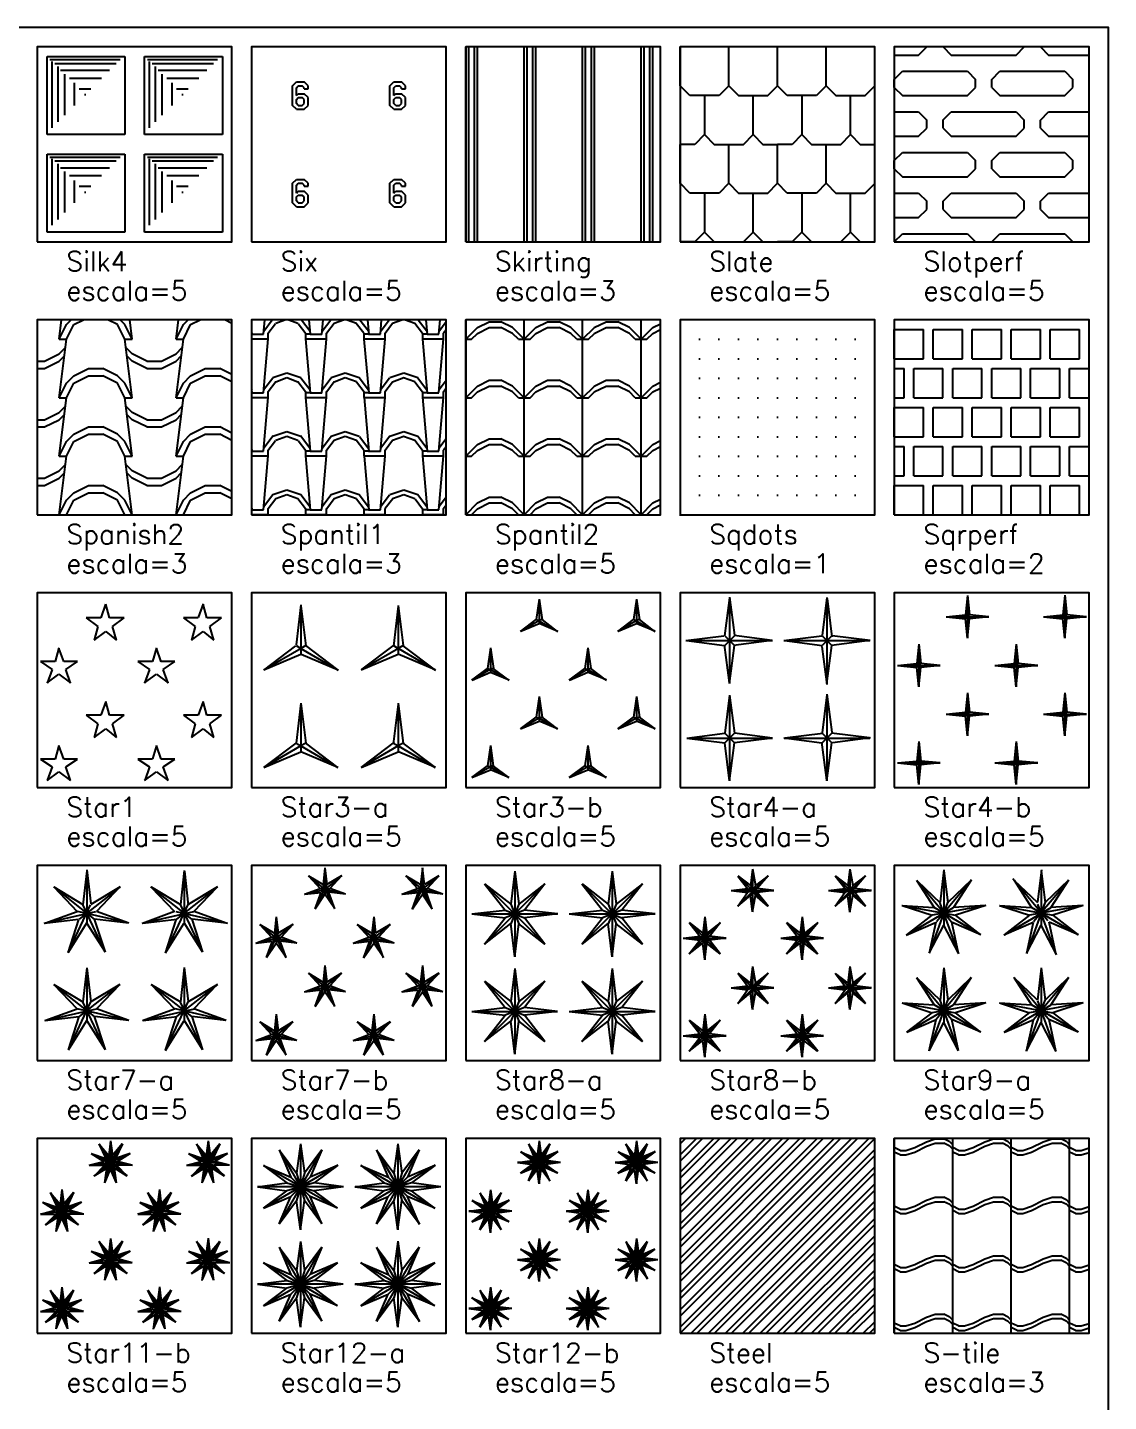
# Model space of a CAD drawing. Header units: inches. Extents: x -1 to 462, y -162 to 137.
# Drawn here: x 164.5 to 220, y -91.5 to -21 of the extents above; entities that cross this region are included whole.
import ezdxf

# ---------------------------------------------------------------- set-up
doc = ezdxf.new("R2010")
doc.units = ezdxf.units.IN
doc.header["$MEASUREMENT"] = 0
doc.layers.add('FORMATO', color=7, linetype='Continuous', plot=False)
for name, color, linetype in [('HATCH', 7, 'Continuous'), ('RECTANGLE', 7, 'Continuous'), ('TEXT', 5, 'Continuous')]:
    doc.layers.add(name, color=color, linetype=linetype)
doc.styles.add('nr', font='simplex.shx')

msp = doc.modelspace()

# ---------------------------------------------------------------- hatches: boundary and pattern name
at = {"layer": 'HATCH'}
h = msp.add_hatch(dxfattribs=at)
h.set_pattern_fill('SILK4', color=256, scale=5, style=0, pattern_type=2)
h.set_pattern_definition([(90, (165.5, -31.5), (-5, 5), [4, -1]), (180, (169.5, -31.5), (-5, -5), [4, -1]), (270, (169.5, -27.5), (5, -5), [4, -1]), (0, (165.5, -27.5), (5, 5), [4, -1]), (0, (165.65, -27.65), (5, 5), [3.6, -1.4]), (0, (165.9, -27.85), (5, 5), [3.15, -1.85]), (0, (166.2, -28.2), (5, 5), [2.5, -2.5]), (0, (166.65, -28.6), (5, 5), [1.65, -3.35]), (0, (167.15, -29.15), (5, 5), [0.6, -4.4]), (0, (167.45, -29.45), (0, 5), [0, -5]), (270, (166.9, -28.85), (5, -5), [1.15, -3.85]), (270, (166.4, -28.4), (5, -5), [2.1, -2.9]), (270, (166.05, -28), (5, -5), [2.85, -2.15]), (270, (165.75, -27.75), (5, -5), [3.4, -1.6])])
h.paths.add_polyline_path([(165, -32), (175, -32), (175, -22), (165, -22)])
h = msp.add_hatch(dxfattribs=at)
h.set_pattern_fill('SIX', color=256, scale=5, style=0)
h.set_pattern_definition([(0, (178.3, -30.2), (5, 5), [0.4, -4.6]), (0, (178.4, -30), (5, 5), [0.2, -4.8]), (0, (178.4, -29.6), (5, 5), [0.2, -4.8]), (0, (178.4, -29.4), (5, 5), [0.3, -4.7]), (0, (178.4, -29), (5, 5), [0.2, -4.8]), (0, (178.3, -28.8), (5, 5), [0.4, -4.6]), (0, (178.7, -29.15), (5, 5), [0.2, -4.8]), (90, (178.1, -30), (-5, 5), [1, -4]), (90, (178.3, -29.9), (-5, 5), [0.2, -0.2, 0.4, -4.2]), (90, (178.7, -29.9), (-5, 5), [0.2, -0.55, 0.05, -4.2]), (90, (178.9, -30), (-5, 5), [0.4, -0.45, 0.15, -4]), (45, (178.7, -30.2), (6e-16, 5), [0.2828, -6.7882]), (45, (178.6, -30), (6e-16, 5), [0.1414, -6.9296]), (45, (178.3, -29.5), (6e-16, 5), [0.1414, -6.9296]), (45, (178.3, -29.1), (6e-16, 5), [0.1414, -6.9296]), (45, (178.3, -29.7), (6e-16, 5), [0.1414, -6.9296]), (45, (178.1, -29), (6e-16, 5), [0.2828, -6.7882]), (135, (178.3, -30.2), (-5, 6e-16), [0.2828, -6.7882]), (135, (178.4, -30), (-5, 6e-16), [0.1414, -6.9296]), (135, (178.7, -29.7), (-5, 6e-16), [0.1414, -6.9296]), (135, (178.9, -29.6), (-5, 6e-16), [0.2828, -6.7882]), (135, (178.7, -29.1), (-5, 6e-16), [0.1414, -6.9296]), (135, (178.9, -29), (-5, 6e-16), [0.2828, -6.7882])])
h.paths.add_polyline_path([(176, -32), (186, -32), (186, -22), (176, -22)])
h = msp.add_hatch(dxfattribs=at)
h.set_pattern_fill('SKIRTING', color=256, scale=3, style=0)
h.set_pattern_definition([(90, (187, -32), (-3, 3), [3]), (90, (187.15, -32), (-3, 3), [3]), (90, (187.45, -32), (-3, 3), [3]), (90, (187.6, -32), (-3, 3), [3])])
h.paths.add_polyline_path([(187, -32), (197, -32), (197, -22), (187, -22)])
h = msp.add_hatch(dxfattribs=at)
h.set_pattern_fill('SLATE', color=256, scale=5, style=0, pattern_type=2)
h.set_pattern_definition([(225, (200.5, -29), (-6e-16, -5), [0.7071, -6.364]), (180, (200, -29.5), (-5, -5), [1.5, -3.5]), (135, (198.5, -29.5), (-5, 0), [0.7071, -6.364]), (90, (198, -29), (-5, 5), [2, -3]), (315, (200.5, -29), (5, -1e-15), [0.7071, -6.364]), (0, (201, -29.5), (5, 5), [1.5, -3.5]), (45, (202.5, -29.5), (0, 5), [0.7071, -6.364]), (270, (199.25, -29.5), (5, -5), [2, -3]), (315, (199.25, -31.5), (5, -1e-15), [0.7071, -6.364]), (0, (199.75, -32), (5, 5), [1.5, -3.5]), (45, (201.25, -32), (0, 5), [0.7071, -6.364]), (90, (201.75, -31.5), (-5, 5), [2, -3]), (90, (200.5, -29), (-5, 5), [2, -3]), (225, (199.25, -31.5), (-6e-16, -5), [0.7071, -6.364]), (180, (198.75, -32), (-5, -5), [0.75, -4.25]), (315, (201.75, -31.5), (5, -1e-15), [0.7071, -6.364]), (0, (202.25, -32), (5, 5), [0.75, -4.25])])
h.paths.add_polyline_path([(198, -32), (208, -32), (208, -22), (198, -22)])
h = msp.add_hatch(dxfattribs=at)
h.set_pattern_fill('SLOTPERF', color=256, scale=5, style=0)
h.set_pattern_definition([(0, (211.9167, -30.75), (2.5, 2.08333), [3.33333, -1.66667]), (0, (211.9167, -29.5), (2.5, 2.08333), [3.3333, -1.6667]), (90, (210.6667, -30.3333), (-2.5, 2.08333), [0.41667, -3.75]), (90, (211.5, -30.3333), (-2.5, 2.08333), [0.4167, -3.75]), (45, (209, -32), (2.5, 2.0833333), [0.58925, -1.1785, 0.58925, -32.99834]), (315, (211.5, -30.33333), (2.5, -2.083333), [0.58925, -1.1785, 0.58925, -32.99834])])
h.paths.add_polyline_path([(209, -32), (219, -32), (219, -22), (209, -22)])
h = msp.add_hatch(dxfattribs=at)
h.set_pattern_fill('SPANISH2', color=256, scale=3, style=0)
h.set_pattern_definition([(0, (167.625, -44.875), (6, 3), [0.75, -5.25]), (0, (167.625, -44.5), (6, 3), [0.75, -2.25]), (0, (170.625, -44.125), (6, 3), [0.75, -5.25]), (0, (166.125, -46), (6, 3), [0.375, -3, 0.375, -2.25]), (45, (166.5, -45.25), (3e-16, 3), [0.5303, -7.95495]), (45, (166.125, -44.125), (3e-16, 3), [0.3789, -8.1064]), (45, (166.125, -43.75), (3e-16, 3), [0.4545, -8.0308]), (135, (169.875, -43.75), (3e-16, 3), [0.4545, -8.0308]), (135, (169.875, -44.125), (3e-16, 3), [0.3789, -8.1064]), (135, (169.5, -45.25), (3e-16, 3), [0.5303, -7.95495]), (26.565, (166.875, -45.25), (-2e-10, 3), [0.8385, -5.8697]), (26.565, (166.875, -44.875), (-2e-10, 3), [0.8385, -5.8697]), (26.565, (165.375, -44.5), (-2e-10, 3), [0.8385, -5.8697]), (26.565, (165.375, -44.125), (-2e-10, 3), [0.8385, -5.8697]), (63.435, (166.125, -46), (2e-10, 3), [0.8385, -12.5779]), (63.435, (166.5, -46), (2e-10, 3), [0.8385, -12.5779]), (116.565, (169.5, -46), (-2e-10, 3), [0.8385, -12.5779]), (116.565, (169.875, -46), (-2e-10, 3), [0.8385, -12.5779]), (153.435, (169.125, -45.25), (2e-10, 3), [0.8385, -5.8697]), (153.435, (169.125, -44.875), (2e-10, 3), [0.8385, -5.8697]), (153.435, (170.625, -44.5), (2e-10, 3), [0.8385, -5.8697]), (153.435, (170.625, -44.125), (2e-10, 3), [0.8385, -5.8697]), (82.875, (166.125, -46), (1e-12, 3), [3.02335, -45.3502]), (97.125, (169.875, -46), (-1e-12, 3), [3.02335, -45.3502])])
h.paths.add_polyline_path([(165, -46), (175, -46), (175, -36), (165, -36)])
h = msp.add_hatch(dxfattribs=at)
h.set_pattern_fill('SPANTIL1', color=256, scale=3, style=0, pattern_type=2)
h.set_pattern_definition([(274.9697, (178.76, -43), (-2.999974, 36.0000032), [2.77042, -66.48996]), (180, (179, -45.76), (-3, -3), [0.24, -2.76]), (0, (176, -46), (3, 3), [0.84, -2.16]), (90, (176.84, -46), (-3, 3), [0.3, -2.7]), (270, (178.76, -45.7), (3, -3), [0.3, -2.7]), (0, (178.76, -46), (3, 3), [0.24, -2.76]), (0, (176, -45.76), (3, 3), [0.6, -2.4]), (85.0303, (176.6, -45.76), (2.9999739, 36.0000032), [2.77042, -66.48996]), (52.6961, (176.6, -45.61), (-38.9999577, -51.0000322), [0.79202, -78.41025]), (18.435, (177.08, -44.98), (6, 2.999995), [0.75895, -8.7279]), (341.565, (177.8, -44.74), (-6, 2.999995), [0.75895, -8.7279]), (307.3039, (178.52, -44.98), (38.9999577, -51.0000322), [0.79202, -78.41025]), (20.2249, (177.23, -45.19), (-32.9999918, -12.000025), [0.60745, -60.13792]), (339.7751, (177.8, -44.98), (32.9999918, -12.000025), [0.60745, -60.13792]), (307.4054, (178.37, -45.19), (30.0000299, -38.9999774), [0.64203, -63.56077]), (52.5946, (176.84, -45.7), (-30.0000299, -38.9999774), [0.64203, -63.56077])])
h.paths.add_polyline_path([(176, -46), (186, -46), (186, -36), (176, -36)])
h = msp.add_hatch(dxfattribs=at)
h.set_pattern_fill('SPANTIL2', color=256, scale=3, style=0, pattern_type=2)
h.set_pattern_definition([(0, (186.7, -46), (0, 3), [0.6, -2.4]), (0, (188.2, -45.4), (0, 3), [0.6, -2.4]), (0, (188.2, -45.1), (0, 3), [0.6, -2.4]), (90, (187, -46), (-3, 2e-16), [3]), (45, (187, -46), (0, 3), [0.84853, -3.3941]), (45, (187.3, -46), (0, 3), [0.42426, -3.8184]), (135, (187, -46), (-3, 0), [0.84853, -3.3941]), (135, (189.7, -46), (-3, 0), [0.42426, -3.8184]), (26.565, (187.6, -45.7), (3, 3e-09), [0.6708, -6.0374]), (153.435, (186.4, -45.7), (-3, 3e-09), [0.6708, -6.0374]), (26.565, (187.6, -45.4), (3, 3e-09), [0.6708, -6.0374]), (153.435, (186.4, -45.4), (-3, 3e-09), [0.6708, -6.0374])])
h.paths.add_polyline_path([(187, -46), (197, -46), (197, -36), (187, -36)])
h = msp.add_hatch(dxfattribs=at)
h.set_pattern_fill('SQDOTS', color=256, style=0, pattern_type=2)
h.set_pattern_definition([(0, (198, -46), (0, 1), [0, -1])])
h.paths.add_polyline_path([(198, -46), (208, -46), (208, -36), (198, -36)])
h = msp.add_hatch(dxfattribs=at)
h.set_pattern_fill('SQRPERF', color=256, scale=2, style=0, pattern_type=2)
h.set_pattern_definition([(0, (209, -46), (1, 2), [1.5, -0.5]), (0, (209, -44.5), (1, 2), [1.5, -0.5]), (90, (209, -46), (-1, 2), [1.5, -2.5]), (90, (210.5, -46), (-1, 2), [1.5, -2.5])])
h.paths.add_polyline_path([(209, -46), (219, -46), (219, -36), (209, -36)])
h = msp.add_hatch(dxfattribs=at)
h.set_pattern_fill('STAR1', color=256, scale=5, style=0, pattern_type=2)
h.set_pattern_definition([(180, (167.05, -58.55), (-5, -5), [0.7, -4.3]), (326.31, (165.15, -58.55), (10, -5), [0.7211, -17.30664]), (109.6538, (166.7, -59.65), (-19.999976, 55.000011), [0.7433, -73.58704]), (254.0546, (166.1, -57.85), (-5, -20), [0.728, -35.67254]), (36.87, (165.5, -59.65), (-15, -10), [0.75, -24.25]), (250.3462, (165.75, -58.95), (19.999976, 55.000011), [0.7433, -73.58704]), (180, (165.9, -58.55), (-5, -5), [0.75, -4.25]), (109.6538, (166.35, -58.55), (-19.999976, 55.000011), [0.7433, -73.58704]), (323.13, (166.1, -59.2), (15, -10), [0.75, -24.25]), (33.69, (166.45, -58.95), (-10, -5), [0.7211, -17.30664]), (36.87, (168.85, -56.75), (-15, -10), [0.75, -24.25]), (320.7106, (168.5, -57), (-30.000003, 24.999998), [0.71064, -70.35272]), (105.945, (168.7, -56.3), (5, -20), [0.728, -35.67254]), (180, (168.25, -56.3), (-5, -5), [0.75, -4.25]), (254.055, (168.1, -56.75), (-5, -20), [0.728, -35.67254]), (36.87, (167.9, -57.45), (-15, -10), [0.75, -24.25]), (250.346, (168.5, -55.6), (19.999976, 55.000011), [0.7433, -73.58704]), (105.945, (169.05, -57.45), (5, -20), [0.728, -35.67254]), (323.13, (167.5, -56.3), (15, -10), [0.75, -24.25]), (180, (169.45, -56.3), (-5, -5), [0.75, -4.25])])
h.paths.add_polyline_path([(165, -60), (175, -60), (175, -50), (165, -50)])
h = msp.add_hatch(dxfattribs=at)
h.set_pattern_fill('STAR3-A', color=256, scale=5, style=0, pattern_type=2)
h.set_pattern_definition([(210.0686, (178.5, -57.9), (-59.9999875, -35.0000183), [2.19545, -107.57704]), (329.9314, (178.5, -57.9), (34.9999943, -20.000009), [2.19545, -107.57704]), (270, (178.5, -55.7), (5, -5), [2.2, -2.8]), (270, (178.5, -57.9), (5, -5), [0.3, -4.7]), (329.036, (178.25, -57.75), (10, -5.00001), [0.29155, -28.8632]), (210.964, (178.75, -57.75), (-14.99999, -10.00001), [0.29155, -28.8632]), (157.1663, (180.4, -59), (-59.999982, 25.0000495), [2.06155, -101.0161]), (142.8533, (180.4, -59), (-19.999997, 15.0000069), [2.07002, -204.93239]), (37.1467, (176.6, -59), (144.9999737, 110.0000311), [2.07002, -204.93239]), (22.8337, (176.6, -59), (34.99999, 15.000028), [2.06155, -101.0161]), (263.047, (178.5, -55.7), (-20.0001216, -164.999983), [2.06519, -204.45358]), (276.953, (178.5, -55.7), (5.00003, -39.9999942), [2.06519, -204.45358])])
h.paths.add_polyline_path([(176, -60), (186, -60), (186, -50), (176, -50)])
h = msp.add_hatch(dxfattribs=at)
h.set_pattern_fill('STAR3-B', color=256, scale=5, style=0, pattern_type=2)
h.set_pattern_definition([(210.0686, (188.25, -58.95), (-59.9999875, -35.0000183), [1.09773, -108.67476]), (329.9314, (188.25, -58.95), (34.9999943, -20.0000092), [1.09773, -108.67476]), (270, (188.25, -57.85), (5, -5), [1.1, -3.9]), (210.0686, (190.75, -56.45), (-59.9999875, -35.000018), [1.09773, -108.67476]), (329.9314, (190.75, -56.45), (34.999994, -20.000009), [1.09773, -108.67476]), (270, (190.75, -55.35), (5, -5), [1.1, -3.9]), (270, (190.75, -56.45), (5, -5), [0.15, -4.85]), (341.565, (190.6, -56.4), (5, 6e-06), [0.1581, -15.6533]), (198.435, (190.9, -56.4), (-10, -5), [0.1581, -15.6533]), (157.1663, (191.7, -57), (-59.999982, 25.0000495), [1.03077, -102.04686]), (143.13, (191.7, -57), (-15, 10), [1, -24]), (36.87, (189.8, -57), (5, 5), [1, -24]), (22.8337, (189.8, -57), (34.99999, 15.000028), [1.03077, -102.04686]), (261.87, (190.75, -55.35), (-1e-06, -5), [1.06066, -34.2947]), (278.13, (190.75, -55.35), (4.999997, -30), [1.06066, -34.2947]), (278.13, (188.25, -57.85), (4.999997, -30), [1.06066, -34.2947]), (261.87, (188.25, -57.85), (-1e-06, -4.999997), [1.06066, -34.2947]), (22.8337, (187.3, -59.5), (34.99999, 15.000028), [1.03077, -102.04686]), (36.87, (187.3, -59.5), (5, 5), [1, -24]), (143.13, (189.2, -59.5), (-15, 10), [1, -24]), (157.1663, (189.2, -59.5), (-59.999982, 25.0000495), [1.03077, -102.04686]), (198.435, (188.4, -58.9), (-10, -5), [0.1581, -15.6533]), (341.565, (188.1, -58.9), (5, 6e-06), [0.1581, -15.6533]), (270, (188.25, -58.95), (5, -5), [0.15, -4.85])])
h.paths.add_polyline_path([(187, -60), (197, -60), (197, -50), (187, -50)])
h = msp.add_hatch(dxfattribs=at)
h.set_pattern_fill('STAR4-A', color=256, scale=5, style=0, pattern_type=2)
h.set_pattern_definition([(225, (200.75, -57.25), (-6e-16, -5), [0.7071, -6.364]), (315, (200.25, -57.25), (5, -1e-15), [0.7071, -6.364]), (187.3058, (202.7, -57.5), (-154.9999864, -20.0001102), [1.96596, -194.63007]), (172.6942, (202.7, -57.5), (-39.9999984, 5.0000278), [1.96596, -194.63007]), (97.3058, (200.5, -59.7), (-20.0001102, 154.9999864), [1.96596, -194.63007]), (82.6942, (200.5, -59.7), (5.0000278, 39.9999984), [1.96596, -194.63007]), (7.3058, (198.3, -57.5), (154.9999864, 20.0001102), [1.96596, -194.63007]), (352.6942, (198.3, -57.5), (39.9999984, -5.0000278), [1.96596, -194.63007]), (270, (200.5, -55.3), (5, -5), [4.4, -0.6]), (0, (198.3, -57.5), (5, 5), [4.4, -0.6]), (262.6942, (200.5, -55.3), (-5.0000278, -39.9999984), [1.96596, -194.63007]), (277.3058, (200.5, -55.3), (20.0001102, -154.9999864), [1.96596, -194.63007])])
h.paths.add_polyline_path([(198, -60), (208, -60), (208, -50), (198, -50)])
h = msp.add_hatch(dxfattribs=at)
h.set_pattern_fill('STAR4-B', color=256, scale=5, style=0, pattern_type=2)
h.set_pattern_definition([(225, (212.85, -56.15), (-6e-16, -5), [0.2828, -6.7882]), (315, (212.65, -56.15), (5, -1e-15), [0.2828, -6.7882]), (185.7106, (213.85, -56.25), (-44.999997, -5.000007), [1.005, -49.2444]), (174.2894, (213.85, -56.25), (-5, -9e-07), [1.005, -49.2444]), (95.7106, (212.75, -57.35), (-5.000007, 44.999997), [1.005, -49.2444]), (84.2894, (212.75, -57.35), (-9e-07, 5), [1.005, -49.2444]), (5.7106, (211.65, -56.25), (44.999997, 5.000007), [1.005, -49.2444]), (354.2894, (211.65, -56.25), (5, 9e-07), [1.005, -49.2444]), (270, (212.75, -55.15), (5, -5), [2.2, -2.8]), (0, (211.65, -56.25), (5, 5), [2.2, -2.8]), (264.2894, (212.75, -55.15), (9e-07, -5), [1.005, -49.2444]), (275.7106, (212.75, -55.15), (5.000007, -44.999997), [1.005, -49.2444]), (275.7106, (210.25, -57.65), (5.000007, -44.999997), [1.005, -49.2444]), (264.2894, (210.25, -57.65), (9e-07, -5), [1.005, -49.2444]), (0, (209.15, -58.75), (5, 5), [2.2, -2.8]), (270, (210.25, -57.65), (5, -5), [2.2, -2.8]), (354.2894, (209.15, -58.75), (5, 9e-07), [1.005, -49.2444]), (5.7106, (209.15, -58.75), (44.999997, 5.000007), [1.005, -49.2444]), (84.2894, (210.25, -59.85), (-9e-07, 5), [1.005, -49.2444]), (95.7106, (210.25, -59.85), (-5.000007, 44.999997), [1.005, -49.2444]), (174.2894, (211.35, -58.75), (-5, -9e-07), [1.005, -49.2444]), (185.7106, (211.35, -58.75), (-44.999997, -5.000007), [1.005, -49.2444]), (315, (210.15, -58.65), (5, -1e-15), [0.2828, -6.7882]), (225, (210.35, -58.65), (-6e-16, -5), [0.2828, -6.7882])])
h.paths.add_polyline_path([(209, -60), (219, -60), (219, -50), (209, -50)])
h = msp.add_hatch(dxfattribs=at)
h.set_pattern_fill('STAR7-A', color=256, scale=5, style=0, pattern_type=2)
h.set_pattern_definition([(12.7575, (165.35, -72), (110.00001496, 24.99993776), [2.717075, -268.99049]), (141.8428, (167.9, -71.8), (-45.000018, 34.999978), [2.67068, -86.3518]), (64.8552, (166.55, -73.5), (75.0000406, 159.9999795), [2.706475, -267.9409]), (115.1448, (168.45, -73.5), (-40.00002, 84.9999898), [2.706475, -267.9409]), (167.2425, (169.65, -72), (-155.0000203, 34.99991385), [2.717075, -268.99049]), (218.1572, (169.2, -70.15), (-25.000008, -19.99999), [2.67068, -86.3518]), (270, (167.5, -69.3), (5, -5), [2.7, -2.3]), (226.1691, (169.2, -70.15), (-115.000085, -119.9999202), [1.73277, -171.54446]), (210.964, (169.2, -70.15), (-14.99999, -10.00001), [1.7493, -27.4055]), (173.4802, (169.65, -72), (-45.0000021, 4.999997), [1.76139, -174.37776]), (160.017, (169.65, -72), (-15, 4.999997), [1.7557, -56.7678]), (122.3474, (168.45, -73.5), (-34.9999587, 55.0000239), [1.77553, -175.77728]), (107.9279, (168.45, -73.5), (-4.9999967, 15.000002), [1.78676, -176.88892]), (72.0721, (166.55, -73.5), (49.999945, 155.0000181), [1.78676, -176.88893]), (57.6526, (166.55, -73.5), (59.9999252, 95.0000448), [1.77553, -175.77728]), (19.983, (165.35, -72), (40.000003, 14.999997), [1.7557, -56.7678]), (6.5198, (165.35, -72), (129.999999, 14.9999976), [1.76139, -174.37776]), (329.036, (165.8, -70.15), (10, -5.00001), [1.7493, -27.4055]), (313.8309, (165.8, -70.15), (5.0000011, -4.9999977), [1.73277, -171.54446]), (263.4802, (167.5, -69.3), (-4.999997, -45.0000021), [1.76139, -174.37776]), (276.5198, (167.5, -69.3), (14.9999976, -129.999999), [1.76139, -174.37776])])
h.paths.add_polyline_path([(165, -74), (175, -74), (175, -64), (165, -64)])
h = msp.add_hatch(dxfattribs=at)
h.set_pattern_fill('STAR7-B', color=256, scale=5, style=0, pattern_type=2)
h.set_pattern_definition([(276.7098, (177.25, -71.65), (4.999976, -40.0000026), [0.85586, -84.73035]), (263.2902, (177.25, -71.65), (-4.9999694, -45.000005), [0.85586, -84.73035]), (12.9946, (178.7, -70.5), (20, 4.999993), [1.33417, -65.37416]), (141.009, (179.95, -70.4), (-24.999998, 20.0000004), [1.35092, -133.74164]), (64.359, (179.25, -71.25), (54.9999878, 115.0000055), [1.38654, -137.2677]), (115.641, (180.25, -71.25), (-4.999999, 9.9999995), [1.38654, -137.2677]), (167.0054, (180.8, -70.5), (-45.000004, 9.999988), [1.33417, -65.37416]), (218.991, (180.6, -69.55), (-79.9999925, -65.00001), [1.35092, -133.74164]), (270, (179.75, -69.15), (5, -5), [1.35, -3.65]), (227.2906, (180.6, -69.55), (-55.00001, -59.999987), [0.8846, -87.57444]), (210.964, (180.6, -69.55), (-14.99999, -10.00001), [0.87464, -28.2801]), (173.29, (180.8, -70.5), (-45.000005, 4.999969), [0.85586, -84.73035]), (159.444, (180.8, -70.5), (-15.000004, 4.99999), [0.8544, -41.8656]), (123.69, (180.25, -71.25), (-5, 5), [0.9014, -17.1264]), (109.44, (180.25, -71.25), (-24.999957, 70.000014), [0.9014, -89.2374]), (70.56, (179.25, -71.25), (4.999991, 15.0000024), [0.9014, -89.2374]), (56.31, (179.25, -71.25), (5, 10), [0.9014, -17.1264]), (20.556, (178.7, -70.5), (25.00001, 9.99998), [0.8544, -41.8656]), (6.7098, (178.7, -70.5), (40.000003, 4.999976), [0.85586, -84.73035]), (329.036, (178.9, -69.55), (10, -5.00001), [0.87465, -28.2801]), (312.7094, (178.9, -69.55), (5.000001, -5.000002), [0.8846, -87.57444]), (263.29, (179.75, -69.15), (-4.999969, -45.000005), [0.85586, -84.73035]), (276.71, (179.75, -69.15), (4.999976, -40.000003), [0.85586, -84.73035]), (312.7094, (176.4, -72.05), (5.000001, -5.000002), [0.8846, -87.57444]), (329.036, (176.4, -72.05), (10, -5.000007), [0.87465, -28.2801]), (6.7098, (176.2, -73), (40.0000026, 4.999976), [0.85586, -84.73035]), (20.556, (176.2, -73), (25.00001, 9.99998), [0.8544, -41.8656]), (56.31, (176.75, -73.75), (5, 10), [0.9014, -17.1264]), (70.56, (176.75, -73.75), (4.999991, 15.0000024), [0.9014, -89.2374]), (109.44, (177.75, -73.75), (-24.999957, 70.000014), [0.9014, -89.2374]), (123.69, (177.75, -73.75), (-5, 5), [0.9014, -17.1264]), (159.444, (178.3, -73), (-15.000004, 4.99999), [0.8544, -41.8656]), (173.2902, (178.3, -73), (-45.000005, 4.9999694), [0.85586, -84.73035]), (210.964, (178.1, -72.05), (-14.99999, -10.00001), [0.87464, -28.2801]), (227.2906, (178.1, -72.05), (-55.00001, -59.9999875), [0.8846, -87.57444]), (270, (177.25, -71.65), (5, -5), [1.35, -3.65]), (218.991, (178.1, -72.05), (-79.9999925, -65.00001), [1.35092, -133.74164]), (167.0054, (178.3, -73), (-45.000004, 9.999988), [1.33417, -65.37416]), (115.641, (177.75, -73.75), (-4.999999, 9.9999995), [1.38654, -137.2677]), (64.359, (176.75, -73.75), (54.9999878, 115.0000055), [1.38654, -137.2677]), (141.009, (177.45, -72.9), (-24.999998, 20.0000004), [1.35092, -133.74164]), (12.9946, (176.2, -73), (20, 4.999993), [1.33417, -65.37416])])
h.paths.add_polyline_path([(176, -74), (186, -74), (186, -64), (176, -64)])
h = msp.add_hatch(dxfattribs=at)
h.set_pattern_fill('STAR8-A', color=256, scale=5, style=0, pattern_type=2)
h.set_pattern_definition([(201.801, (190, -71.3), (-10, -5), [1.07703, -25.8488]), (248.199, (189.7, -71), (-5, -15), [1.07703, -25.8488]), (291.801, (189.3, -71), (5, -10), [1.07703, -25.8488]), (338.199, (189, -71.3), (15, -5), [1.07703, -25.8488]), (225, (191.05, -69.95), (-6e-16, -5), [4.384, -2.687]), (315, (187.95, -69.95), (5, -1e-15), [4.384, -2.687]), (232.125, (191.05, -69.95), (-15.000006, -19.999997), [1.71026, -55.2985]), (217.875, (191.05, -69.95), (-24.999995, -20.00001), [1.71026, -55.2985]), (186.7098, (191.7, -71.5), (-40.000003, -4.999976), [1.71172, -83.8745]), (173.2902, (191.7, -71.5), (-45.000005, 4.999969), [1.71172, -83.8745]), (142.125, (191.05, -73.05), (-19.999997, 15.000006), [1.71026, -55.2985]), (127.875, (191.05, -73.05), (-20.00001, 24.999995), [1.71026, -55.2985]), (96.7098, (189.5, -73.7), (-4.999976, 40.0000026), [1.71172, -83.8745]), (83.2902, (189.5, -73.7), (4.9999694, 45.000005), [1.71172, -83.8745]), (52.125, (187.95, -73.05), (15.000006, 19.999997), [1.71026, -55.2985]), (37.875, (187.95, -73.05), (24.999995, 20.00001), [1.71026, -55.2985]), (6.7098, (187.3, -71.5), (40.0000026, 4.999976), [1.71172, -83.8745]), (353.2902, (187.3, -71.5), (45.000005, -4.9999694), [1.71172, -83.8745]), (322.125, (187.95, -69.95), (19.999997, -15.000006), [1.71026, -55.2985]), (307.875, (187.95, -69.95), (20.00001, -24.999995), [1.71026, -55.2985]), (270, (189.5, -69.3), (5, -5), [4.4, -0.6]), (0, (187.3, -71.5), (5, 5), [4.4, -0.6]), (263.2902, (189.5, -69.3), (-4.999969, -45.000005), [1.71172, -83.8745]), (276.7098, (189.5, -69.3), (4.999976, -40.000003), [1.71172, -83.8745])])
h.paths.add_polyline_path([(187, -74), (197, -74), (197, -64), (187, -64)])
h = msp.add_hatch(dxfattribs=at)
h.set_pattern_fill('STAR8-B', color=256, scale=5, style=0, pattern_type=2)
h.set_pattern_definition([(201.801, (201.95, -70.2), (-10, -5), [0.5385, -26.3873]), (243.435, (201.85, -70.05), (-2e-06, -5), [0.559, -10.6213]), (296.565, (201.6, -70.05), (5, -5), [0.559, -10.6213]), (338.199, (201.45, -70.2), (15, -5), [0.5385, -26.3873]), (225, (202.5, -69.55), (-6e-16, -5), [2.192, -4.879]), (315, (200.95, -69.55), (5, -1e-15), [2.192, -4.879]), (229.7636, (202.5, -69.55), (-25.000022, -29.999982), [0.85147, -84.29546]), (217.5686, (202.5, -69.55), (-44.999994, -35.000005), [0.82006, -81.18604]), (186.71, (202.8, -70.3), (-40.000003, -4.999976), [0.85586, -84.73035]), (173.29, (202.8, -70.3), (-45.000005, 4.999969), [0.85586, -84.73035]), (139.7636, (202.5, -71.1), (-29.999982, 25.000022), [0.85147, -84.29546]), (128.1572, (202.5, -71.1), (-19.99999, 25.000008), [0.89022, -88.13224]), (96.7098, (201.7, -71.4), (-4.999976, 40.000003), [0.85586, -84.73035]), (79.992, (201.7, -71.4), (5.000013, 29.999999), [0.86313, -85.45025]), (54.462, (200.95, -71.1), (10.000005, 14.999998), [0.86024, -42.1514]), (40.2364, (200.95, -71.1), (34.9999765, 30.000024), [0.85147, -84.29546]), (6.7098, (200.6, -70.3), (40.000003, 4.999976), [0.85586, -84.73035]), (353.2902, (200.6, -70.3), (45.000005, -4.999969), [0.85586, -84.73035]), (322.4314, (200.95, -69.55), (19.999997, -15.000002), [0.82006, -81.18604]), (307.5686, (200.95, -69.55), (35.000005, -44.999994), [0.82006, -81.18604]), (270, (201.7, -69.2), (5, -5), [2.2, -2.8]), (0, (200.6, -70.3), (5, 5), [2.2, -2.8]), (263.29, (201.7, -69.2), (-4.999969, -45.000005), [0.85586, -84.73035]), (280.008, (201.7, -69.2), (10.000017, -54.999998), [0.86313, -85.45025]), (276.7098, (199.25, -71.65), (4.999976, -40.0000026), [0.85586, -84.73035]), (263.2902, (199.25, -71.65), (-4.9999694, -45.000005), [0.85586, -84.73035]), (0, (198.15, -72.75), (5, 5), [2.2, -2.8]), (270, (199.25, -71.65), (5, -5), [2.2, -2.8]), (308.1572, (198.45, -71.95), (19.99999, -25.0000084), [0.89023, -88.13224]), (321.8428, (198.45, -71.95), (45.000018, -34.999978), [0.89023, -88.13224]), (353.2902, (198.15, -72.75), (45.000005, -4.9999694), [0.85586, -84.73035]), (6.7098, (198.15, -72.75), (40.0000026, 4.999976), [0.85586, -84.73035]), (38.1572, (198.45, -73.55), (25.0000084, 19.9999903), [0.89023, -88.13224]), (51.8428, (198.45, -73.55), (34.999978, 45.000018), [0.89023, -88.13224]), (83.2902, (199.25, -73.85), (4.9999694, 45.000005), [0.85586, -84.73035]), (96.7098, (199.25, -73.85), (-4.999976, 40.0000026), [0.85586, -84.73035]), (128.1572, (200.05, -73.55), (-19.99999, 25.0000084), [0.89022, -88.13224]), (141.8428, (200.05, -73.55), (-45.000018, 34.999978), [0.89023, -88.13224]), (173.2902, (200.35, -72.75), (-45.000005, 4.9999694), [0.85586, -84.73035]), (186.7098, (200.35, -72.75), (-40.0000026, -4.999976), [0.85586, -84.73035]), (218.1572, (200.05, -71.95), (-25.0000084, -19.99999), [0.89023, -88.13224]), (231.8428, (200.05, -71.95), (-34.999978, -45.000018), [0.89023, -88.13224]), (315, (198.45, -71.95), (5, -1e-15), [2.2627, -4.8083]), (225, (200.05, -71.95), (-6e-16, -5), [2.2627, -4.8083]), (338.199, (199, -72.65), (15, -5), [0.5385, -26.3873]), (291.801, (199.15, -72.5), (5, -10), [0.5385, -26.3873]), (248.199, (199.35, -72.5), (-5, -15), [0.5385, -26.3873]), (201.801, (199.5, -72.65), (-10, -5), [0.5385, -26.3873])])
h.paths.add_polyline_path([(198, -74), (208, -74), (208, -64), (198, -64)])
h = msp.add_hatch(dxfattribs=at)
h.set_pattern_fill('STAR9-A', color=256, scale=5, style=0, pattern_type=2)
h.set_pattern_definition([(270, (211.5, -69.3), (5, -5), [2.8, -2.2]), (190.305, (213.65, -71.1), (-25.000004, -4.99998), [2.7951, -53.1066]), (149.7436, (213.4, -72.6), (-35.000012, 19.999974), [2.7785, -66.68373]), (230.0636, (212.9, -69.8), (-25.0000062, -29.9999928), [2.804015, -277.597485]), (309.9364, (210.1, -69.8), (155.00005524, -184.9999521), [2.804015, -277.597485]), (349.695, (209.35, -71.1), (30.000005, -4.999974), [2.7951, -53.1066]), (30.2564, (209.6, -72.6), (25.00001, 14.999987), [2.7785, -66.68373]), (69.9285, (210.75, -73.55), (19.9999742, 55.0000095), [2.76812, -274.04409]), (110.0715, (212.25, -73.55), (-74.9999082, 205.0000327), [2.76812, -274.04409]), (237.265, (212.9, -69.8), (-34.999975, -55.000014), [1.66433, -81.55226]), (223.781, (212.9, -69.8), (-5.0000032, -5), [1.66207, -164.54563]), (197.8787, (213.65, -71.1), (-15.000002, -5), [1.62865, -161.23632]), (183.4682, (213.65, -71.1), (-80.0000024, -4.9999615), [1.65303, -163.64972]), (156.5713, (213.4, -72.6), (-34.9999992, 15.0000059), [1.63478, -161.84305]), (142.4314, (213.4, -72.6), (-19.999997, 15.000002), [1.64012, -80.36598]), (117.3499, (212.25, -73.55), (-70.0000557, 134.9999698), [1.63248, -161.6158]), (102.3391, (212.25, -73.55), (-10.0000095, 44.9999983), [1.63783, -162.14556]), (77.6609, (210.75, -73.55), (25.0000264, 114.9999953), [1.63783, -162.14556]), (62.6501, (210.75, -73.55), (5.0000046, 9.9999965), [1.63248, -161.6158]), (37.5686, (209.6, -72.6), (44.9999945, 35.000005), [1.64012, -80.36598]), (23.4287, (209.6, -72.6), (114.9999952, 50.000014), [1.63478, -161.84305]), (356.5318, (209.35, -71.1), (85.0000052, -4.9999544), [1.65303, -163.64972]), (342.1213, (209.35, -71.1), (139.9999954, -45.0000092), [1.62865, -161.23632]), (316.2189, (210.1, -69.8), (115.0000491, -109.9999507), [1.66207, -164.54563]), (302.7352, (210.1, -69.8), (9.9999934, -15.000007), [1.66433, -81.55226]), (276.9112, (211.5, -69.3), (4.999982, -40.0000041), [1.66207, -164.54563]), (263.0888, (211.5, -69.3), (-14.9999403, -125.000009), [1.66207, -164.54563])])
h.paths.add_polyline_path([(209, -74), (219, -74), (219, -64), (209, -64)])
h = msp.add_hatch(dxfattribs=at)
h.set_pattern_fill('STAR11-B', color=256, scale=5, style=0, pattern_type=2)
h.set_pattern_definition([(172.1467, (169.85, -84.4), (-110.000003, 14.999976), [1.46373, -144.90909]), (204.775, (169.75, -83.8), (-10.000004, -4.999993), [1.43178, -70.15732]), (237.3808, (169.35, -83.3), (-34.9999573, -55.0000255), [1.48408, -146.92414]), (270, (168.75, -83.15), (5, -5), [1.45, -3.55]), (302.6192, (168.15, -83.3), (44.9999483, -70.000034), [1.48408, -146.92414]), (335.225, (167.75, -83.8), (55.000017, -24.999961), [1.43178, -70.15733]), (7.8533, (167.65, -84.4), (35, 4.99999), [1.46373, -144.90909]), (39.2894, (167.9, -84.95), (30.000003, 24.999998), [1.42127, -69.6421]), (74.055, (168.45, -85.3), (5, 20), [1.456, -34.9445]), (105.945, (169.05, -85.3), (-5.000003, 15), [1.456, -34.9445]), (320.7106, (168.5, -84.05), (25.000005, -19.999997), [1.42127, -69.6421]), (244.983, (169.35, -83.3), (-30.000009, -64.999998), [0.82765, -81.93708]), (230.194, (169.35, -83.3), (-20.00001, -24.99999), [0.781, -38.2702]), (211.6075, (169.75, -83.8), (-40.000003, -24.999999), [0.76321, -75.55847]), (198.435, (169.75, -83.8), (-10, -5), [0.7906, -15.0208]), (180, (169.85, -84.4), (-5, -5), [0.8, -4.2]), (165.0686, (169.85, -84.4), (-20, 4.999992), [0.7762, -76.84466]), (148.3925, (169.6, -84.95), (-25.000001, 15), [0.76321, -75.55847]), (135, (169.6, -84.95), (-5, 0), [0.7778, -6.2932]), (113.1986, (169.05, -85.3), (-5, 10), [0.7616, -37.3173]), (97.5946, (169.05, -85.3), (-4.999974, 35.000004), [0.75663, -74.9071]), (82.4054, (168.45, -85.3), (4.999969, 40.000004), [0.75663, -74.9071]), (66.8014, (168.45, -85.3), (10.000007, 25), [0.7616, -37.3173]), (45, (167.9, -84.95), (0, 5), [0.7778, -6.2932]), (31.6075, (167.9, -84.95), (40.000003, 24.999999), [0.76321, -75.55847]), (14.9314, (167.65, -84.4), (55.000003, 14.999985), [0.7762, -76.84466]), (0, (167.65, -84.4), (5, 5), [0.8, -4.2]), (341.565, (167.75, -83.8), (5, 6e-06), [0.7906, -15.0208]), (328.3925, (167.75, -83.8), (25.000001, -15), [0.76321, -75.55847]), (309.806, (168.15, -83.3), (5.000004, -5), [0.781, -38.2702]), (295.017, (168.15, -83.3), (5.000001, -10.000001), [0.82765, -81.93708]), (262.4054, (168.75, -83.15), (-4.999969, -40.000004), [0.75663, -74.9071]), (277.5946, (168.75, -83.15), (4.999974, -35.000004), [0.75663, -74.9071]), (277.5946, (166.25, -85.65), (4.999974, -35.000004), [0.75663, -74.9071]), (262.4054, (166.25, -85.65), (-4.999969, -40.000004), [0.75663, -74.9071]), (295.017, (165.65, -85.8), (5.000001, -10.000001), [0.82765, -81.93708]), (309.8056, (165.65, -85.8), (5.000004, -5), [0.78102, -38.27023]), (328.3925, (165.25, -86.3), (25.000001, -15), [0.76321, -75.55847]), (341.565, (165.25, -86.3), (5, 6e-06), [0.7906, -15.0208]), (0, (165.15, -86.9), (5, 5), [0.8, -4.2]), (14.9314, (165.15, -86.9), (55.000003, 14.999985), [0.7762, -76.84466]), (31.6075, (165.4, -87.45), (40.000003, 24.9999986), [0.76321, -75.55847]), (45, (165.4, -87.45), (0, 5), [0.7778, -6.2932]), (66.8014, (165.95, -87.8), (10.000007, 25), [0.76158, -37.3173]), (82.4054, (165.95, -87.8), (4.999969, 40.000004), [0.75663, -74.9071]), (97.5946, (166.55, -87.8), (-4.999974, 35.0000036), [0.75663, -74.9071]), (113.1986, (166.55, -87.8), (-5, 10), [0.76157, -37.3173]), (135, (167.1, -87.45), (-5, 0), [0.7778, -6.2932]), (148.3925, (167.1, -87.45), (-25.000001, 15), [0.76321, -75.55847]), (165.0686, (167.35, -86.9), (-20, 4.999992), [0.7762, -76.84466]), (180, (167.35, -86.9), (-5, -5), [0.8, -4.2]), (198.435, (167.25, -86.3), (-10, -5), [0.7906, -15.0208]), (211.6075, (167.25, -86.3), (-40.000003, -24.999999), [0.76321, -75.55847]), (230.1944, (166.85, -85.8), (-20.000012, -24.99999), [0.78102, -38.27023]), (244.983, (166.85, -85.8), (-30.000009, -64.999998), [0.82765, -81.93708]), (320.7106, (166, -86.55), (25.0000045, -19.999997), [1.42127, -69.64209]), (105.9454, (166.55, -87.8), (-5.000003, 15), [1.456, -34.9445]), (74.0546, (165.95, -87.8), (5, 20), [1.456, -34.9445]), (39.2894, (165.4, -87.45), (30.000003, 24.999998), [1.42127, -69.64209]), (7.8533, (165.15, -86.9), (35, 4.99999), [1.46373, -144.90909]), (335.225, (165.25, -86.3), (55.000017, -24.999961), [1.43178, -70.15733]), (302.6192, (165.65, -85.8), (44.9999483, -70.000034), [1.48408, -146.92414]), (270, (166.25, -85.65), (5, -5), [1.45, -3.55]), (237.3808, (166.85, -85.8), (-34.9999573, -55.0000255), [1.48408, -146.92414]), (204.775, (167.25, -86.3), (-10.000004, -4.999993), [1.43178, -70.15732]), (172.1467, (167.35, -86.9), (-110.000003, 14.9999762), [1.46373, -144.90909])])
h.paths.add_polyline_path([(165, -88), (175, -88), (175, -78), (165, -78)])
h = msp.add_hatch(dxfattribs=at)
h.set_pattern_fill('STAR12-A', color=256, scale=5, style=0, pattern_type=2)
h.set_pattern_definition([(195.9454, (179.2, -85.3), (-15, -5.000003), [1.456, -34.9445]), (225, (179, -85), (-6e-16, -5), [1.4142, -5.6569]), (254.0546, (178.7, -84.8), (-5, -20), [1.456, -34.9445]), (285.9454, (178.3, -84.8), (5.000003, -15), [1.456, -34.9445]), (315, (178, -85), (5, -1e-15), [1.4142, -5.6569]), (344.0546, (177.8, -85.3), (20, -5), [1.456, -34.9445]), (149.9314, (180.4, -86.6), (-34.9999943, 20.000009), [4.3909, -105.3816]), (180, (180.7, -85.5), (-5, -5), [4.4, -0.6]), (210.0686, (180.4, -84.4), (-59.9999875, -35.000018), [4.3909, -105.3816]), (239.9314, (179.6, -83.6), (-20.000009, -34.999994), [4.3909, -105.3816]), (270, (178.5, -83.3), (5, -5), [4.4, -0.6]), (300.0686, (177.4, -83.6), (35.0000183, -59.9999875), [4.3909, -105.3816]), (246.801, (179.6, -83.6), (-10.000007, -25), [1.52316, -36.5557]), (233.13, (179.6, -83.6), (-10, -15), [1.5, -23.5]), (216.87, (180.4, -84.4), (-5, -5), [1.5, -23.5]), (203.199, (180.4, -84.4), (-10, -5), [1.52316, -36.5557]), (187.5946, (180.7, -85.5), (-35.000004, -4.999974), [1.51327, -74.15045]), (172.4054, (180.7, -85.5), (-40.000004, 4.999969), [1.51327, -74.15045]), (156.8014, (180.4, -86.6), (-25, 10.000007), [1.52316, -36.5557]), (143.13, (180.4, -86.6), (-15, 10), [1.5, -23.5]), (126.87, (179.6, -87.4), (-5, 5), [1.5, -23.5]), (113.1986, (179.6, -87.4), (-5, 10), [1.52316, -36.5557]), (97.5946, (178.5, -87.7), (-4.999974, 35.000004), [1.51327, -74.15045]), (82.4054, (178.5, -87.7), (4.999969, 40.000004), [1.51327, -74.15045]), (66.8014, (177.4, -87.4), (10.000007, 25), [1.52316, -36.5557]), (53.13, (177.4, -87.4), (10, 15), [1.5, -23.5]), (36.87, (176.6, -86.6), (5, 5), [1.5, -23.5]), (23.1986, (176.6, -86.6), (10, 5), [1.52316, -36.5557]), (7.5946, (176.3, -85.5), (35.000004, 4.999974), [1.51327, -74.15045]), (352.4054, (176.3, -85.5), (40.000004, -4.999969), [1.51327, -74.15045]), (336.8014, (176.6, -84.4), (25, -10.000007), [1.52316, -36.5557]), (323.13, (176.6, -84.4), (15, -10), [1.5, -23.5]), (306.87, (177.4, -83.6), (5, -5), [1.5, -23.5]), (293.1986, (177.4, -83.6), (5, -10), [1.52316, -36.5557]), (277.5946, (178.5, -83.3), (4.999974, -35.000004), [1.51327, -74.15045]), (262.4054, (178.5, -83.3), (-4.999969, -40.000004), [1.51327, -74.15045])])
h.paths.add_polyline_path([(176, -88), (186, -88), (186, -78), (176, -78)])
h = msp.add_hatch(dxfattribs=at)
h.set_pattern_fill('STAR12-B', color=256, scale=5, style=0, pattern_type=2)
h.set_pattern_definition([(195.945, (191.1, -84.15), (-15, -5.000003), [0.728, -35.67254]), (225, (191, -84), (-6e-16, -5), [0.7071, -6.364]), (254.055, (190.85, -83.9), (-5, -20), [0.728, -35.67254]), (285.945, (190.65, -83.9), (5.000003, -15), [0.728, -35.67254]), (315, (190.5, -84), (5, -1e-15), [0.7071, -6.364]), (344.055, (190.4, -84.15), (20, -5), [0.728, -35.67254]), (149.9314, (191.7, -84.8), (-34.999994, 20.000009), [2.19545, -107.57704]), (180, (191.85, -84.25), (-5, -5), [2.2, -2.8]), (210.0686, (191.7, -83.7), (-59.9999875, -35.000018), [2.19545, -107.57704]), (239.9314, (191.3, -83.3), (-20.000009, -34.999994), [2.19545, -107.57704]), (270, (190.75, -83.15), (5, -5), [2.2, -2.8]), (300.0686, (190.2, -83.3), (35.000018, -59.9999875), [2.19545, -107.57704]), (246.801, (191.3, -83.3), (-10.000007, -25), [0.7616, -37.3173]), (233.13, (191.3, -83.3), (-10, -15), [0.75, -24.25]), (216.87, (191.7, -83.7), (-5, -5), [0.75, -24.25]), (203.199, (191.7, -83.7), (-10, -5), [0.7616, -37.3173]), (187.5946, (191.85, -84.25), (-35.000004, -4.999974), [0.75663, -74.9071]), (172.4054, (191.85, -84.25), (-40.000004, 4.999969), [0.75663, -74.9071]), (156.801, (191.7, -84.8), (-25, 10.000007), [0.7616, -37.3173]), (143.13, (191.7, -84.8), (-15, 10), [0.75, -24.25]), (126.87, (191.3, -85.2), (-5, 5), [0.75, -24.25]), (113.199, (191.3, -85.2), (-5, 10), [0.7616, -37.3173]), (97.5946, (190.75, -85.35), (-4.999974, 35.000004), [0.75663, -74.9071]), (82.4054, (190.75, -85.35), (4.999969, 40.000004), [0.75663, -74.9071]), (66.8014, (190.2, -85.2), (10.000007, 25), [0.7616, -37.3173]), (53.13, (190.2, -85.2), (10, 15), [0.75, -24.25]), (36.87, (189.8, -84.8), (5, 5), [0.75, -24.25]), (23.1986, (189.8, -84.8), (10, 5), [0.7616, -37.3173]), (7.5946, (189.65, -84.25), (35.000004, 4.999974), [0.75663, -74.9071]), (352.4054, (189.65, -84.25), (40.000004, -4.999969), [0.75663, -74.9071]), (336.801, (189.8, -83.7), (25, -10.000007), [0.7616, -37.3173]), (323.13, (189.8, -83.7), (15, -10), [0.75, -24.25]), (306.87, (190.2, -83.3), (5, -5), [0.75, -24.25]), (293.199, (190.2, -83.3), (5, -10), [0.7616, -37.3173]), (277.5946, (190.75, -83.15), (4.999974, -35.000004), [0.75663, -74.9071]), (262.4054, (190.75, -83.15), (-4.999969, -40.000004), [0.75663, -74.9071]), (262.4054, (188.25, -85.65), (-4.999969, -40.000004), [0.75663, -74.9071]), (277.5946, (188.25, -85.65), (4.999974, -35.000004), [0.75663, -74.9071]), (293.1986, (187.7, -85.8), (5, -10), [0.76158, -37.3173]), (306.87, (187.7, -85.8), (5, -5), [0.75, -24.25]), (323.13, (187.3, -86.2), (15, -10), [0.75, -24.25]), (336.8014, (187.3, -86.2), (25, -10.000007), [0.76158, -37.3173]), (352.4054, (187.15, -86.75), (40.000004, -4.999969), [0.75663, -74.9071]), (7.5946, (187.15, -86.75), (35.0000036, 4.999974), [0.75663, -74.9071]), (23.1986, (187.3, -87.3), (9.999998, 5), [0.76158, -37.3173]), (36.87, (187.3, -87.3), (5, 5), [0.75, -24.25]), (53.13, (187.7, -87.7), (10, 15), [0.75, -24.25]), (66.8014, (187.7, -87.7), (10.000007, 25), [0.76158, -37.3173]), (82.4054, (188.25, -87.85), (4.999969, 40.000004), [0.75663, -74.9071]), (97.5946, (188.25, -87.85), (-4.999974, 35.0000036), [0.75663, -74.9071]), (113.1986, (188.8, -87.7), (-5, 10), [0.76157, -37.3173]), (126.87, (188.8, -87.7), (-5, 5), [0.75, -24.25]), (143.13, (189.2, -87.3), (-15, 10), [0.75, -24.25]), (156.8014, (189.2, -87.3), (-25, 10.000007), [0.76158, -37.3173]), (172.4054, (189.35, -86.75), (-40.000004, 4.999969), [0.75663, -74.9071]), (187.5946, (189.35, -86.75), (-35.000004, -4.999974), [0.75663, -74.9071]), (203.1986, (189.2, -86.2), (-10, -5), [0.7616, -37.3173]), (216.87, (189.2, -86.2), (-5, -5), [0.75, -24.25]), (233.13, (188.8, -85.8), (-10, -15), [0.75, -24.25]), (246.8014, (188.8, -85.8), (-10.000007, -25), [0.7616, -37.3173]), (300.0686, (187.7, -85.8), (35.0000183, -59.9999875), [2.19545, -107.57704]), (270, (188.25, -85.65), (5, -5), [2.2, -2.8]), (239.9314, (188.8, -85.8), (-20.000009, -34.9999943), [2.19545, -107.57704]), (210.0686, (189.2, -86.2), (-59.9999875, -35.0000183), [2.19545, -107.57704]), (180, (189.35, -86.75), (-5, -5), [2.2, -2.8]), (149.9314, (189.2, -87.3), (-34.9999943, 20.0000092), [2.19545, -107.57704]), (344.0546, (187.9, -86.65), (20, -5), [0.728, -35.67254]), (315, (188, -86.5), (5, -1e-15), [0.7071, -6.364]), (285.9454, (188.15, -86.4), (5.000003, -15), [0.728, -35.67254]), (254.0546, (188.35, -86.4), (-5, -20), [0.728, -35.67254]), (225, (188.5, -86.5), (-6e-16, -5), [0.7071, -6.364]), (195.9454, (188.6, -86.65), (-15, -5.000003), [0.728, -35.67254])])
h.paths.add_polyline_path([(187, -88), (197, -88), (197, -78), (187, -78)])
h = msp.add_hatch(dxfattribs=at)
h.set_pattern_fill('STEEL', color=256, scale=5, style=0)
h.set_pattern_definition([(45, (198, -88), (-0.441942, 0.441942), []), (45, (198, -87.6875), (-0.441942, 0.441942), [])])
h.paths.add_polyline_path([(198, -88), (208, -88), (208, -78), (198, -78)])
h = msp.add_hatch(dxfattribs=at)
h.set_pattern_fill('S-TILE', color=256, scale=3, style=0)
h.set_pattern_definition([(0, (209.3, -87.85), (3, 3), [0.3, -2.7]), (0, (209.3, -87.625), (3, 3), [0.3, -2.7]), (0, (211.1, -87.25), (3, 3), [0.45, -2.55]), (0, (211.1, -87.025), (3, 3), [0.45, -2.55]), (90, (209, -88), (-3, 3), [3]), (135, (209, -87.55), (-3, 3e-16), [0.21213, -4.0305]), (135, (209, -87.325), (-3, 3e-16), [0.21213, -4.0305]), (18.435, (209.6, -87.85), (3, -6e-11), [0.4743, -9.01253]), (18.435, (209.6, -87.625), (3, -6e-11), [0.4743, -9.01253]), (18.435, (210.65, -87.4), (3, -6e-11), [0.4743, -9.01253]), (18.435, (210.65, -87.175), (3, -6e-11), [0.4743, -9.01253]), (26.565, (210.05, -87.7), (3, 2e-10), [0.6708, -6.0374]), (26.565, (210.05, -87.475), (3, 2e-10), [0.6708, -6.0374]), (153.435, (209.3, -87.625), (-3, 2e-10), [0.3354, -6.3728]), (153.435, (209.3, -87.85), (-3, 2e-10), [0.3354, -6.3728]), (153.435, (211.85, -87.4), (-3, 2e-10), [0.3354, -6.3728]), (153.435, (211.85, -87.175), (-3, 2e-10), [0.3354, -6.3728])])
h.paths.add_polyline_path([(209, -88), (219, -88), (219, -78), (209, -78)])

# ---------------------------------------------------------------- linework, layer by layer
at = {"layer": 'FORMATO'}
msp.add_lwpolyline([(120, -162), (220, -162), (220, -21), (120, -21)], close=True, dxfattribs=at)
at = {"layer": 'RECTANGLE'}
for points in [[(165, -32), (175, -32), (175, -22), (165, -22)], [(176, -32), (186, -32), (186, -22), (176, -22)], [(187, -32), (197, -32), (197, -22), (187, -22)], [(198, -32), (208, -32), (208, -22), (198, -22)], [(209, -32), (219, -32), (219, -22), (209, -22)], [(165, -46), (175, -46), (175, -36), (165, -36)], [(176, -46), (186, -46), (186, -36), (176, -36)], [(187, -46), (197, -46), (197, -36), (187, -36)], [(198, -46), (208, -46), (208, -36), (198, -36)], [(209, -46), (219, -46), (219, -36), (209, -36)], [(165, -60), (175, -60), (175, -50), (165, -50)], [(176, -60), (186, -60), (186, -50), (176, -50)], [(187, -60), (197, -60), (197, -50), (187, -50)], [(198, -60), (208, -60), (208, -50), (198, -50)], [(209, -60), (219, -60), (219, -50), (209, -50)], [(165, -74), (175, -74), (175, -64), (165, -64)], [(176, -74), (186, -74), (186, -64), (176, -64)], [(187, -74), (197, -74), (197, -64), (187, -64)], [(198, -74), (208, -74), (208, -64), (198, -64)], [(209, -74), (219, -74), (219, -64), (209, -64)], [(165, -88), (175, -88), (175, -78), (165, -78)], [(176, -88), (186, -88), (186, -78), (176, -78)], [(187, -88), (197, -88), (197, -78), (187, -78)], [(198, -88), (208, -88), (208, -78), (198, -78)], [(209, -88), (219, -88), (219, -78), (209, -78)]]:
    msp.add_lwpolyline(points, close=True, dxfattribs=at)

# ---------------------------------------------------------------- texts
at = {"layer": 'TEXT', "style": 'nr'}
for s, p in [('Silk4', (166.5, -33.5)), ('Six', (177.5, -33.5)), ('Skirting', (188.5, -33.5)), ('Slate', (199.5, -33.5)), ('Slotperf', (210.5, -33.5)), ('escala=5', (166.5, -35)), ('escala=5', (177.5, -35)), ('escala=3', (188.5, -35)), ('escala=5', (199.5, -35)), ('escala=5', (210.5, -35)), ('Spanish2', (166.5, -47.5)), ('Spantil1', (177.5, -47.5)), ('Spantil2', (188.5, -47.5)), ('Sqdots', (199.5, -47.5)), ('Sqrperf', (210.5, -47.5)), ('escala=3', (166.5, -49)), ('escala=3', (177.5, -49)), ('escala=5', (188.5, -49)), ('escala=1', (199.5, -49)), ('escala=2', (210.5, -49)), ('Star1', (166.5, -61.5)), ('Star3-a', (177.5, -61.5)), ('Star3-b', (188.5, -61.5)), ('Star4-a', (199.5, -61.5)), ('Star4-b', (210.5, -61.5)), ('escala=5', (166.5, -63)), ('escala=5', (177.5, -63)), ('escala=5', (188.5, -63)), ('escala=5', (199.5, -63)), ('escala=5', (210.5, -63)), ('Star7-a', (166.5, -75.5)), ('Star7-b', (177.5, -75.5)), ('Star8-a', (188.5, -75.5)), ('Star8-b', (199.5, -75.5)), ('Star9-a', (210.5, -75.5)), ('escala=5', (166.5, -77)), ('escala=5', (177.5, -77)), ('escala=5', (188.5, -77)), ('escala=5', (199.5, -77)), ('escala=5', (210.5, -77)), ('Star11-b', (166.5, -89.5)), ('Star12-a', (177.5, -89.5)), ('Star12-b', (188.5, -89.5)), ('Steel', (199.5, -89.5)), ('S-tile', (210.5, -89.5)), ('escala=5', (166.5, -91)), ('escala=5', (177.5, -91)), ('escala=5', (188.5, -91)), ('escala=5', (199.5, -91)), ('escala=3', (210.5, -91))]:
    msp.add_text(s, height=1, dxfattribs=at).set_placement(p)

doc.saveas('drawing.dxf')
